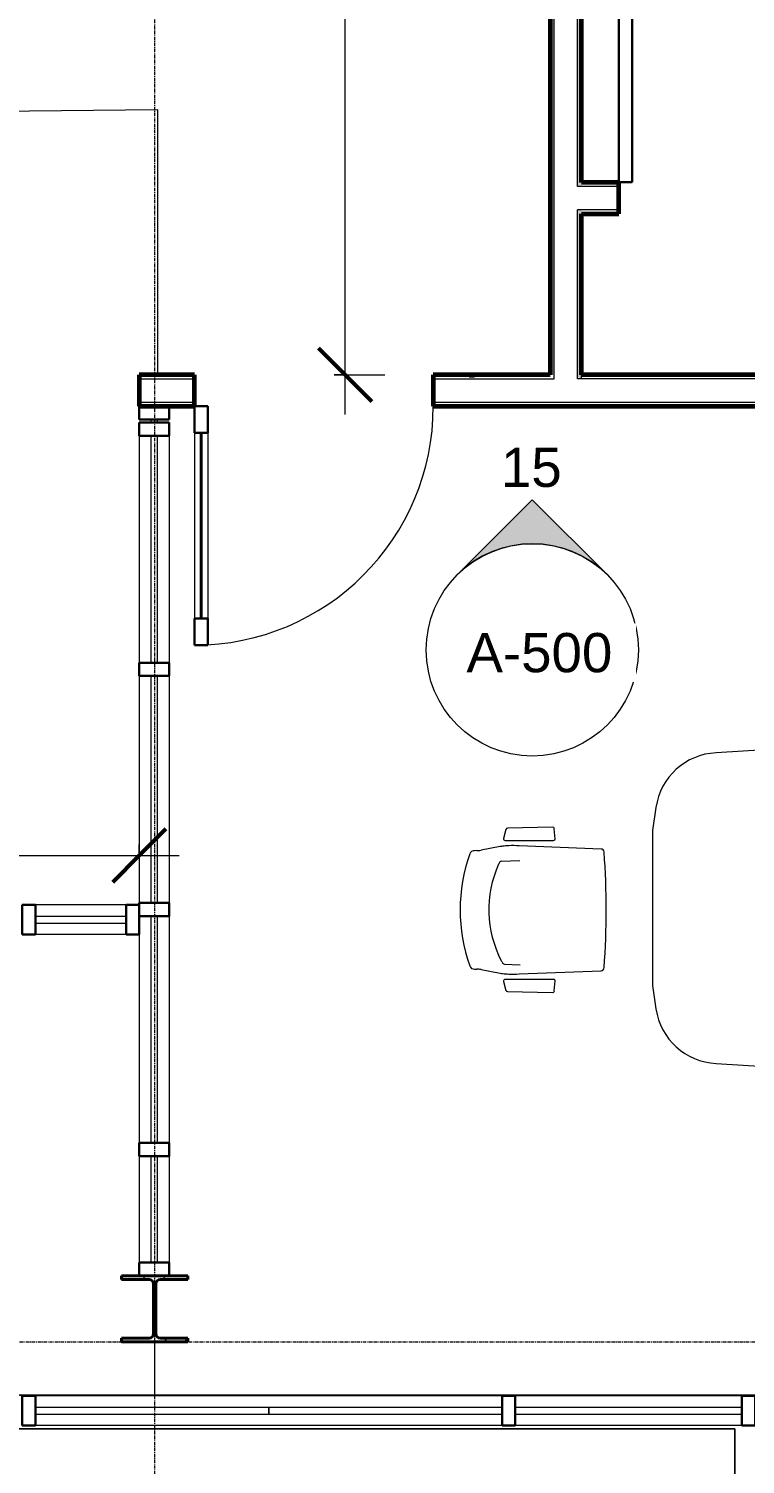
# Model space of a CAD drawing. Header units: inches. Extents: x 126 to 2219, y -1759 to -92.
# Drawn here: x 1781.9 to 1890, y -1536 to -1319.7 of the extents above; entities that cross this region are included whole.
import ezdxf

# ---------------------------------------------------------------- set-up
doc = ezdxf.new("R2010")
doc.units = ezdxf.units.IN
doc.header["$MEASUREMENT"] = 0
doc.linetypes.add('Grid Line 1_2_', pattern=[0.875, 0.5, -0.125, 0.125, -0.125])
for name, color, linetype, lineweight in [('A-ANNO-DIMS', 211, 'Continuous', 9), ('A-ANNO-DIMS-64', 211, 'Continuous', 9), ('A-AREA', 32, 'Continuous', 9), ('A-DOOR', 31, 'Continuous', 18), ('A-DOOR-GLAZ', 31, 'Continuous', 40), ('A-GLAZ-CURT', 52, 'Continuous', 9), ('A-GLAZ-CWMG', 51, 'Continuous', 9), ('A-WALL', 113, 'Continuous', 18), ('A-WALL-PATT', 111, 'Continuous', 60), ('C-TOPO', 7, 'Continuous', 9), ('G-ANNO-SYMB', 111, 'Continuous', 9), ('I-FURN', 30, 'Continuous', 9), ('I-WALL', 2, 'Continuous', 18), ('S-COLS', 52, 'Continuous', 9), ('S-GRID', 1, 'Continuous', 9)]:
    doc.layers.add(name, color=color, linetype=linetype, lineweight=lineweight)
doc.styles.add('Arial', font='arial.ttf', dxfattribs={"height": 5.901198})
doc.dimstyles.new('Linear_-_3_32__Arial', dxfattribs={"dimscale": 12, "dimtxt": 6, "dimasz": 0.666667, "dimexe": 0.5, "dimexo": 0.333333, "dimgap": 0.333333, "dimtad": 1, "dimdec": 0, "dimzin": 1, "dimdsep": 46, "dimlunit": 4, "dimtxsty": 'Arial', "dimblk1": 'OBLIQUE', "dimblk2": 'OBLIQUE', "dimsah": 1, "dimcen": 0.09, "dimdle": 0.5, "dimazin": 0, "dimtfac": 1, "dimtdec": 4, "dimtix": 1, "dimtmove": 0, "dimatfit": 3, "dimfxl": 1, "dimtvp": 1, "dimfrac": 2, "dimtolj": 1, "dimtzin": 0, "dimarcsym": 2})
doc.dimstyles.new('Linear_-_3_32__Arial_2', dxfattribs={"dimscale": 12, "dimtxt": 6, "dimasz": 0.666667, "dimexe": 0.5, "dimexo": 0.333333, "dimgap": 0.333333, "dimtad": 1, "dimdec": 0, "dimzin": 1, "dimdsep": 46, "dimlunit": 4, "dimtxsty": 'Arial', "dimblk1": 'OBLIQUE', "dimblk2": 'OBLIQUE', "dimsah": 1, "dimcen": 0.09, "dimdle": 0.5, "dimazin": 0, "dimtfac": 1, "dimtdec": 4, "dimtix": 1, "dimtmove": 0, "dimatfit": 3, "dimfxl": 1, "dimtvp": 1, "dimfrac": 2, "dimtolj": 1, "dimtzin": 0, "dimarcsym": 2})
pattern_1 = [(0, (0, 0), (20.48, 5.12), [0.845, -14.515, 0.845, -14.515, -81.92]), (0, (0, 0), (20.48, 5.12), [-30.72, 0.845, -29.875, 0.845, -14.515, -35.84]), (0, (0, 0), (20.48, 5.12), [-76.8, 0.845, -9.395, 0.845, -24.755]), (120, (7.68, 2.56), (-14.67405, 15.1762), [0.845, -14.515, 0.845, -14.515, -81.92]), (120, (7.68, 2.56), (-14.67405, 15.1762), [-30.72, 0.845, -29.875, 0.845, -14.515, -35.84]), (120, (7.68, 2.56), (-14.67405, 15.1762), [-76.8, 0.845, -9.395, 0.845, -24.755]), (240, (10.24, 12.8), (-5.80595, -20.2962), [0.845, -14.515, 0.845, -14.515, -81.92]), (240, (10.24, 12.8), (-5.80595, -20.2962), [-30.72, 0.845, -29.875, 0.845, -14.515, -35.84]), (240, (10.24, 12.8), (-5.80595, -20.2962), [-76.8, 0.845, -9.395, 0.845, -24.755])]

# ---------------------------------------------------------------- blocks, each defined once
blk = doc.blocks.new('System Panel - Exterior Glazing-436193-Floor Plan - Office Annex')
at = {"layer": 'A-GLAZ-CURT', "color": 10, "lineweight": 18}
for p, q in [((17.59375, 1.25), (-17.59375, 1.25)), ((-17.59375, 1.25), (-17.59375, 0.25)), ((-17.59375, 0.25), (17.59375, 0.25)), ((17.59375, 0.25), (17.59375, 1.25))]:
    blk.add_line(p, q, dxfattribs=at)
at = {"layer": 'A-GLAZ-CURT', "color": 130}
for p, q in [((-17.59375, 0.25), (-17.59375, 1.25)), ((17.59375, 1.25), (17.59375, 0.25))]:
    blk.add_line(p, q, dxfattribs=at)
at = {"layer": 'A-GLAZ-CURT', "color": 254}
for p, q in [((17.59375, 1.25), (-17.59375, 1.25)), ((-17.59375, 0.25), (17.59375, 0.25))]:
    blk.add_line(p, q, dxfattribs=at)
blk = doc.blocks.new('System Panel - Exterior Glazing-V26-Floor Plan - Office Annex')
at = {"layer": 'A-GLAZ-CURT', "color": 10, "lineweight": 18}
for p, q in [((17.09375, 1.25), (-17.09375, 1.25)), ((-17.09375, 1.25), (-17.09375, 0.25)), ((-17.09375, 0.25), (17.09375, 0.25)), ((17.09375, 0.25), (17.09375, 1.25))]:
    blk.add_line(p, q, dxfattribs=at)
at = {"layer": 'A-GLAZ-CURT', "color": 130}
for p, q in [((-17.09375, 0.25), (-17.09375, 1.25)), ((17.09375, 1.25), (17.09375, 0.25))]:
    blk.add_line(p, q, dxfattribs=at)
at = {"layer": 'A-GLAZ-CURT', "color": 254}
for p, q in [((17.09375, 1.25), (-17.09375, 1.25)), ((-17.09375, 0.25), (17.09375, 0.25))]:
    blk.add_line(p, q, dxfattribs=at)
blk = doc.blocks.new('Rectangular Mullion - Exterior 2_ x 4_5_-430004-Floor Plan - Office Annex')
at = {"layer": 'A-GLAZ-CWMG', "color": 7}
for p, q in [((1818.12, -1525.71), (1782.94, -1525.71)), ((1818.12, -1530.21), (1782.94, -1530.21))]:
    blk.add_line(p, q, dxfattribs=at)
blk = doc.blocks.new('Rectangular Mullion - Exterior 2_ x 4_5_-430005-Floor Plan - Office Annex')
at = {"layer": 'A-GLAZ-CWMG', "color": 7}
for p, q in [((1853.31, -1525.71), (1818.12, -1525.71)), ((1853.31, -1530.21), (1818.12, -1530.21))]:
    blk.add_line(p, q, dxfattribs=at)
blk = doc.blocks.new('Rectangular Mullion - Exterior 2_ x 4_5_-V28-Floor Plan - Office Annex')
at = {"layer": 'A-GLAZ-CWMG', "color": 7}
for p, q in [((1889.5, -1525.71), (1855.31, -1525.71)), ((1889.5, -1530.21), (1855.31, -1530.21))]:
    blk.add_line(p, q, dxfattribs=at)
blk = doc.blocks.new('Rectangular Mullion - Exterior 2_ x 4_5_-V31-Floor Plan - Office Annex')
at = {"layer": 'A-GLAZ-CWMG', "color": 50, "lineweight": 30}
for p, q in [((-1, 1.5), (1, 1.5)), ((-1, -3), (-1, 1.5)), ((1, 1.5), (1, -3)), ((1, -3), (-1, -3))]:
    blk.add_line(p, q, dxfattribs=at)
blk = doc.blocks.new('Open Source Metal Building_Exterior_rvt-1-Floor Plan - Office Annex')
at = {"layer": 'S-COLS'}
h = blk.add_hatch(dxfattribs=at)
h.set_pattern_fill('FP_4', color=256, style=0, pattern_type=2)
h.set_pattern_definition([(45, (0, 0), (-6.335677, 6.335677), []), (45, (0, 9.6), (-6.335677, 6.335677), [])])
h.paths.add_polyline_path([(1795.94, -1517.59), (1805.94, -1517.59), (1805.94, -1517.03), (1801.8, -1517.03), (1801.31, -1516.82), (1801.11, -1516.34), (1801.11, -1508.86), (1801.31, -1508.37), (1801.8, -1508.16), (1805.94, -1508.16), (1805.94, -1507.61), (1795.94, -1507.61), (1795.94, -1508.16), (1800.08, -1508.16), (1800.56, -1508.37), (1800.77, -1508.86), (1800.77, -1516.34), (1800.56, -1516.82), (1800.08, -1517.03), (1795.94, -1517.03)], flags=0)
at = {"layer": 'C-TOPO'}
for p, q in [((2042.31, -1525.59), (1709.69, -1525.59)), ((1706.91, -1530.71), (1888.44, -1530.71)), ((1888.44, -1530.71), (1706.91, -1530.71)), ((1888.44, -1530.71), (1888.44, -1710.71)), ((1888.44, -1710.71), (1888.44, -1530.71))]:
    blk.add_line(p, q, dxfattribs=at)
at = {"layer": 'S-COLS', "color": 90, "lineweight": 40}
for p, q in [((1805.94, -1507.61), (1795.94, -1507.61)), ((1795.94, -1507.61), (1795.94, -1508.16)), ((1805.94, -1508.16), (1805.94, -1507.61)), ((1795.94, -1508.16), (1800.08, -1508.16)), ((1800.77, -1508.86), (1800.77, -1516.34)), ((1801.11, -1516.34), (1801.11, -1508.86)), ((1801.8, -1508.16), (1805.94, -1508.16)), ((1800.08, -1517.03), (1795.94, -1517.03)), ((1795.94, -1517.03), (1795.94, -1517.59)), ((1795.94, -1517.59), (1805.94, -1517.59)), ((1805.94, -1517.03), (1801.8, -1517.03)), ((1805.94, -1517.59), (1805.94, -1517.03))]:
    blk.add_line(p, q, dxfattribs=at)
for centre, start, end in [((1800.08, -1508.86), 0, 90), ((1801.8, -1508.86), 90, 180), ((1800.08, -1516.34), 270, 0), ((1801.8, -1516.34), 180, 270)]:
    blk.add_arc(centre, 0.691, start, end, dxfattribs=at)
at = {"layer": 'S-GRID', "linetype": 'Grid Line 1_2_'}
for p, q in [((1800.94, -1631.19), (1800.94, -124.28)), ((329.05, -1517.59), (2105.65, -1517.59)), ((329.05, -1525.59), (2105.65, -1525.59))]:
    blk.add_line(p, q, dxfattribs=at)
at = {"color": 252, "lineweight": 9, "extrusion": (0, 0, -1), "rotation": 180}
for p in [(-1781.94, -1528.71), (-1854.31, -1528.71), (-1890.5, -1528.71)]:
    blk.add_blockref('Rectangular Mullion - Exterior 2_ x 4_5_-V31-Floor Plan - Office Annex', p, dxfattribs=at)
at = {"color": 252, "lineweight": 9}
for name, p in [('Rectangular Mullion - Exterior 2_ x 4_5_-430004-Floor Plan - Office Annex', (0, 0)), ('Rectangular Mullion - Exterior 2_ x 4_5_-430005-Floor Plan - Office Annex', (0, 0)), ('Rectangular Mullion - Exterior 2_ x 4_5_-V28-Floor Plan - Office Annex', (0, 0)), ('System Panel - Exterior Glazing-436193-Floor Plan - Office Annex', (1800.53, -1528.71)), ('System Panel - Exterior Glazing-436193-Floor Plan - Office Annex', (1835.72, -1528.71)), ('System Panel - Exterior Glazing-V26-Floor Plan - Office Annex', (1872.41, -1528.71))]:
    blk.add_blockref(name, p, dxfattribs=at)
blk = doc.blocks.new('Single-Glass 1 - 36_ x 84_-564710-Floor Plan - Office Annex')
at = {"layer": 'A-DOOR', "lineweight": 30}
for p, q in [((16, 34.375), (16, 38.375)), ((18, 38.375), (16, 38.375)), ((18, 34.375), (18, 38.375)), ((16, 34.375), (18, 34.375)), ((16, 6.375), (18, 6.375)), ((16, 2.375), (16, 6.375)), ((18, 2.375), (18, 6.375)), ((18, 2.375), (16, 2.375))]:
    blk.add_line(p, q, dxfattribs=at)
at = {"layer": 'A-DOOR', "lineweight": 9}
for p, q in [((16, 6.375), (16, 34.375)), ((18, 6.375), (18, 34.375))]:
    blk.add_line(p, q, dxfattribs=at)
blk.add_arc((18, 2.375), 36, 90, 180, dxfattribs=at)
at = {"layer": 'A-DOOR-GLAZ'}
blk.add_line((17, 34.375), (17, 6.375), dxfattribs=at)
blk = doc.blocks.new('Haworth_Chair_Very-Perforated Conference - Arms-307535-Floor Plan - Office Annex')
at = {"layer": 'I-FURN'}
for p, q in [((-8.99, 8.85), (-9.54, 5.95)), ((-8.92, 9.82), (-8.93, 9.49)), ((8.93, 9.49), (8.92, 9.82)), ((9.54, 5.95), (8.99, 8.85)), ((-12.31, 4.88), (-12.46, -1.93)), ((-10.78, 5.45), (-12.13, 5.09)), ((-10.47, -2.08), (-10.47, 5.24)), ((-8.18, 5.32), (-8.28, 2.93)), ((7.35, 5.81), (7.45, 3)), ((10.47, 5.24), (10.47, -2.08)), ((12.13, 5.09), (10.78, 5.45)), ((12.46, -1.93), (12.31, 4.88)), ((-9.66, 3.1), (-9.17, -9.25)), ((9.17, -9.25), (9.66, 3.1)), ((-12.22, -2.2), (-10.7, -2.33)), ((10.7, -2.33), (12.22, -2.2))]:
    blk.add_line(p, q, dxfattribs=at)
for centre, radius, start, end in [((0, -13.38), 25.38, 70.5697, 109.4303), ((-12.59, 9.53), 3.66, 349.3577, 359.4408), ((-8.2, 9.88), 0.726, 109.4303, 184.7942), ((8.2, 9.88), 0.726, 355.2058, 70.5697), ((12.59, 9.53), 3.66, 180.5592, 190.6423), ((0.03, -8.86), 16.55, 65.5881, 117.6868), ((-12.06, 4.84), 0.253, 104.9851, 170.6413), ((-10.72, 5.2), 0.251, 7.6853, 104.9851), ((14.88, 4.07), 24.56, 178.604, 182.266), ((-1.67, 4.48), 8, 171.9368, 178.604), ((-1.67, 4.48), 8, 169.3577, 171.9368), ((-7.9, 5.31), 0.279, 123.4733, 177.7139), ((-7.07, 4.46), 1.47, 115.5511, 132.4138), ((6.23, 4.53), 1.8, 56.5647, 69.3688), ((7.07, 5.79), 0.28, 3.4353, 56.5647), ((1.67, 4.48), 8, 8.0632, 10.6423), ((1.67, 4.48), 8, 1.396, 8.0632), ((-14.88, 4.07), 24.56, 357.734, 1.396), ((10.72, 5.2), 0.251, 75.0149, 172.3147), ((12.06, 4.84), 0.253, 9.3587, 75.0149), ((-12.2, -1.95), 0.26, 176.7236, 265.2764), ((-10.72, -2.08), 0.254, 274.8786, 0.0165), ((10.72, -2.08), 0.254, 179.9835, 265.1214), ((12.2, -1.95), 0.26, 274.7236, 3.2764), ((-8.7, -9.25), 0.465, 180, 270), ((0, 107.25), 117.28, 265.7439, 274.2561), ((8.7, -9.25), 0.465, 269.8585, 0)]:
    blk.add_arc(centre, radius, start, end, dxfattribs=at)
blk = doc.blocks.new('HermanMiller_TablesandFurniture_DT1DS_EverywhereOvalTable_3-ColumnBaseSpanner - Lam 30D 48W Double 3-Column Base Spanner-322406-Floor Plan - Office Annex')
at = {"layer": 'I-FURN'}
for p, q in [((-59.85, 26.66), (-68.02, 26.15)), ((24.48, 26.66), (-59.85, 26.66)), ((32.65, 26.15), (24.48, 26.66)), ((-77.09, 17.93), (-77.6, 14.44)), ((42.22, 14.44), (41.71, 17.93)), ((-77.6, 14.44), (-77.6, -8.94)), ((42.22, -8.94), (42.22, 14.44)), ((-77.6, -8.94), (-77.09, -12.43)), ((41.71, -12.43), (42.22, -8.94)), ((-68.02, -20.65), (-59.85, -21.16)), ((-59.85, -21.16), (24.48, -21.16)), ((24.48, -21.16), (32.65, -20.65))]:
    blk.add_line(p, q, dxfattribs=at)
for centre, start, end in [((-67.58, 16.55), 92.6318, 171.7296), ((32.21, 16.55), 8.2704, 87.3682), ((-67.58, -11.05), 188.2704, 267.3682), ((32.21, -11.05), 272.6318, 351.7296)]:
    blk.add_arc(centre, 9.61, start, end, dxfattribs=at)
blk = doc.blocks.new('System Panel - Exterior Glazing-696241-Floor Plan - Office Annex')
at = {"layer": 'A-GLAZ-CURT', "lineweight": 18}
for p, q in [((8, 1.25), (-8, 1.25)), ((-8, 1.25), (-8, 0.25)), ((-8, 0.25), (8, 0.25)), ((8, 0.25), (8, 1.25))]:
    blk.add_line(p, q, dxfattribs=at)
at = {"layer": 'A-GLAZ-CURT'}
for p, q in [((-8, 0.25), (-8, 1.25)), ((8, 1.25), (-8, 1.25)), ((-8, 0.25), (8, 0.25)), ((8, 1.25), (8, 0.25))]:
    blk.add_line(p, q, dxfattribs=at)
blk = doc.blocks.new('System Panel - Exterior Glazing-430016-Floor Plan - Office Annex')
at = {"layer": 'A-GLAZ-CURT', "lineweight": 18}
for p, q in [((17.09375, 1.25), (-17.09375, 1.25)), ((-17.09375, 1.25), (-17.09375, 0.25)), ((-17.09375, 0.25), (17.09375, 0.25)), ((17.09375, 0.25), (17.09375, 1.25))]:
    blk.add_line(p, q, dxfattribs=at)
at = {"layer": 'A-GLAZ-CURT'}
for p, q in [((-17.09375, 0.25), (-17.09375, 1.25)), ((17.09375, 1.25), (-17.09375, 1.25)), ((-17.09375, 0.25), (17.09375, 0.25)), ((17.09375, 1.25), (17.09375, 0.25))]:
    blk.add_line(p, q, dxfattribs=at)
blk = doc.blocks.new('System Panel - Exterior Glazing-696223-Floor Plan - Office Annex')
at = {"layer": 'A-GLAZ-CURT', "lineweight": 18}
for p, q in [((0.23, 1.25), (-0.23, 1.25)), ((-0.23, 1.25), (-0.23, 0.25)), ((-0.23, 0.25), (0.23, 0.25)), ((0.23, 0.25), (0.23, 1.25))]:
    blk.add_line(p, q, dxfattribs=at)
at = {"layer": 'A-GLAZ-CURT'}
for p, q in [((0.23, 1.25), (-0.23, 1.25)), ((-0.23, 0.25), (0.23, 0.25))]:
    blk.add_line(p, q, dxfattribs=at)
blk = doc.blocks.new('Rectangular Mullion - Exterior 2_ x 4_5_-696238-Floor Plan - Office Annex')
at = {"layer": 'A-GLAZ-CWMG'}
for p, q in [((1798.62, -1489.61), (1798.62, -1505.61)), ((1803.12, -1489.61), (1803.12, -1505.61))]:
    blk.add_line(p, q, dxfattribs=at)
blk = doc.blocks.new('Rectangular Mullion - Exterior 2_ x 4_5_-435970-Floor Plan - Office Annex')
at = {"layer": 'A-GLAZ-CWMG'}
for p, q in [((1798.62, -1381.04), (1798.62, -1415.23)), ((1803.12, -1381.04), (1803.12, -1415.23))]:
    blk.add_line(p, q, dxfattribs=at)
blk = doc.blocks.new('Rectangular Mullion - Exterior 2_ x 4_5_-430060-Floor Plan - Office Annex')
at = {"layer": 'A-GLAZ-CWMG', "lineweight": 30}
for p, q in [((-2, 1.5), (0, 1.5)), ((-2, -3), (-2, 1.5)), ((0, 1.5), (0, -3)), ((0, -3), (-2, -3))]:
    blk.add_line(p, q, dxfattribs=at)
blk = doc.blocks.new('Rectangular Mullion - Exterior 2_ x 4_5_-430056-Floor Plan - Office Annex')
at = {"layer": 'A-GLAZ-CWMG', "lineweight": 30}
for p, q in [((-1, 1.5), (1, 1.5)), ((-1, -3), (-1, 1.5)), ((1, 1.5), (1, -3)), ((1, -3), (-1, -3))]:
    blk.add_line(p, q, dxfattribs=at)
blk = doc.blocks.new('Rectangular Mullion - Exterior 2_ x 4_5_-430069-Floor Plan - Office Annex')
at = {"layer": 'A-GLAZ-CWMG', "lineweight": 30}
for p, q in [((0, 1.5), (-2, 1.5)), ((-2, 1.5), (-2, -3)), ((0, -3), (0, 1.5)), ((-2, -3), (0, -3))]:
    blk.add_line(p, q, dxfattribs=at)
blk = doc.blocks.new('Rectangular Mullion - Exterior 2_ x 4_5_-430019-Floor Plan - Office Annex')
at = {"layer": 'A-GLAZ-CWMG', "lineweight": 30}
for p, q in [((-2, 1.5), (0, 1.5)), ((-2, -3), (-2, 1.5)), ((0, 1.5), (0, -3)), ((0, -3), (-2, -3))]:
    blk.add_line(p, q, dxfattribs=at)
blk = doc.blocks.new('System Panel - Exterior Glazing-696174-Floor Plan - Office Annex')
at = {"layer": 'A-GLAZ-CURT', "lineweight": 18}
for p, q in [((6.84375, 1.25), (-6.84375, 1.25)), ((-6.84375, 1.25), (-6.84375, 0.25)), ((-6.84375, 0.25), (6.84375, 0.25)), ((6.84375, 0.25), (6.84375, 1.25))]:
    blk.add_line(p, q, dxfattribs=at)
at = {"layer": 'A-GLAZ-CURT'}
for p, q in [((-6.84375, 0.25), (-6.84375, 1.25)), ((6.84375, 1.25), (-6.84375, 1.25)), ((-6.84375, 0.25), (6.84375, 0.25)), ((6.84375, 1.25), (6.84375, 0.25))]:
    blk.add_line(p, q, dxfattribs=at)
blk = doc.blocks.new('Rectangular Mullion - Exterior 2_ x 4_5_-696172-Floor Plan - Office Annex')
at = {"layer": 'A-GLAZ-CWMG'}
for p, q in [((1796.62, -1451.71), (1782.94, -1451.71)), ((1796.62, -1456.21), (1782.94, -1456.21))]:
    blk.add_line(p, q, dxfattribs=at)
blk = doc.blocks.new('Rectangular Mullion - Exterior 2_ x 4_5_-430008-Floor Plan - Office Annex')
at = {"layer": 'A-GLAZ-CWMG', "lineweight": 30}
for p, q in [((-1, 1.5), (1, 1.5)), ((-1, -3), (-1, 1.5)), ((1, 1.5), (1, -3)), ((1, -3), (-1, -3))]:
    blk.add_line(p, q, dxfattribs=at)
blk = doc.blocks.new('Double-Flush - 68_ x 84_-701889-Floor Plan - Office Annex')
at = {"layer": 'A-DOOR', "lineweight": 30}
for p, q in [((-34, 36.38), (-32, 36.38)), ((-34, 2.38), (-34, 36.38)), ((-32, 2.38), (-32, 36.38)), ((32, 2.38), (32, 36.32)), ((34, 2.38), (34, 36.38)), ((-34, 2.38), (-32, 2.38)), ((34, 2.38), (32, 2.38))]:
    blk.add_line(p, q, dxfattribs=at)
at = {"layer": 'A-DOOR', "lineweight": 9}
for centre, start, end in [((-34, 2.38), 0, 90), ((34, 2.38), 90, 180)]:
    blk.add_arc(centre, 34, start, end, dxfattribs=at)
blk = doc.blocks.new('Rectangular Mullion - Exterior 2_ x 4_5_-V53-Floor Plan - Office Annex')
at = {"layer": 'A-GLAZ-CWMG'}
for p, q in [((1803.12, -1453.42), (1803.12, -1487.61)), ((1798.62, -1456.21), (1798.62, -1487.61))]:
    blk.add_line(p, q, dxfattribs=at)
blk = doc.blocks.new('DIMBLOCK6-Floor Plan - Office Annex')
at = {"layer": 'A-ANNO-DIMS-64'}
for p, q in [((1707.31, -1447.71), (1707.31, -1438.29)), ((1798.62, -1442.63), (1798.62, -1450.29)), ((1798.62, -1444.29), (1798.62, -1442.63)), ((1707.31, -1444.29), (1804.62, -1444.29)), ((1707.31, -1444.29), (1707.31, -1447.71))]:
    blk.add_line(p, q, dxfattribs=at)
at = {"layer": 'A-ANNO-DIMS-64', "lineweight": 50}
for p, q in [((1707.31, -1444.29), (1711.31, -1440.29)), ((1798.62, -1444.29), (1802.62, -1440.29)), ((1707.31, -1444.29), (1703.31, -1448.29)), ((1798.62, -1444.29), (1794.62, -1448.29))]:
    blk.add_line(p, q, dxfattribs=at)
at = {"layer": 'A-ANNO-DIMS-64', "color": 0, "insert": (1742.49, -1432.63), "char_height": 5.901, "width": 25.1446, "attachment_point": 1, "line_spacing_factor": 0.938532, "style": 'Arial'}
blk.add_mtext('7\' - 7"', dxfattribs=at)
blk = doc.blocks.new('_Oblique')
at = {"color": 0, "linetype": 'ByBlock', "lineweight": -2}
blk.add_line((-0.5, -0.5), (0.5, 0.5), dxfattribs=at)
blk = doc.blocks.new('DIMBLOCK24-Floor Plan - Office Annex')
at = {"layer": 'A-ANNO-DIMS-64', "lineweight": 50}
for p, q in [((1829.66, -1174.16), (1825.66, -1170.16)), ((1829.66, -1174.16), (1833.66, -1178.16)), ((1829.66, -1371.84), (1825.66, -1367.84)), ((1829.66, -1371.84), (1833.66, -1375.84))]:
    blk.add_line(p, q, dxfattribs=at)
at = {"layer": 'A-ANNO-DIMS-64'}
for p, q in [((1806.44, -1174.16), (1835.66, -1174.16)), ((1829.66, -1174.16), (1806.44, -1174.16)), ((1829.66, -1377.84), (1829.66, -1174.16)), ((1828.01, -1371.84), (1835.66, -1371.84)), ((1829.66, -1371.84), (1828.01, -1371.84))]:
    blk.add_line(p, q, dxfattribs=at)
at = {"layer": 'A-ANNO-DIMS-64', "color": 0, "insert": (1818.01, -1285.74), "char_height": 5.901, "width": 30.5723, "attachment_point": 1, "rotation": 90, "line_spacing_factor": 0.938532, "style": 'Arial'}
blk.add_mtext('16\' - 6"', dxfattribs=at)
blk = doc.blocks.new('Elevation - Filled Arrow-152140-Floor Plan - Office Annex')
at = {"layer": 'G-ANNO-SYMB'}
blk.add_circle((0, 0), 0.25, dxfattribs=at)
blk = doc.blocks.new('Elevation - Filled Arrow-151867-Floor Plan - Office Annex')
at = {"layer": 'G-ANNO-SYMB'}
h = blk.add_hatch(color=256, dxfattribs=at)
edge = h.paths.add_edge_path(flags=0)
edge.add_line((0, 0.3536), (0.1768, 0.1768))
edge.add_arc((0, 0), 0.25, 45, 135)
edge.add_line((-0.1768, 0.1768), (0, 0.3536))
for p, q in [((0, 0.3536), (-0.1768, 0.1768)), ((0, 0.3536), (-0.1768, 0.1768)), ((0.1768, 0.1768), (0, 0.3536)), ((0.1768, 0.1768), (0, 0.3536))]:
    blk.add_line(p, q, dxfattribs=at)
blk.add_arc((0, 0), 0.25, 45, 135, dxfattribs=at)

msp = doc.modelspace()

# ---------------------------------------------------------------- hatches: boundary and pattern name
at = {"layer": 'A-WALL-PATT', "lineweight": 9}
h = msp.add_hatch(dxfattribs=at)
h.set_pattern_fill('FP_1', color=256, style=0, pattern_type=2)
h.set_pattern_definition(pattern_1)
h.paths.add_polyline_path([(1861.19, -1371.84), (1861.19, -1148.21), (1860.56, -1148.21), (1860.56, -1371.84)], flags=0)
h.paths.add_polyline_path([(1861.19, -1112.21), (1861.19, -1102.84), (1860.56, -1102.84), (1860.56, -1112.21)], flags=0)
h.paths.add_polyline_path([(1861.19, -939.59), (1861.19, -929.21), (1860.56, -929.21), (1860.56, -939.59)], flags=0)
h.paths.add_polyline_path([(1861.19, -893.21), (1861.19, -800.04), (1860.56, -800.04), (1860.56, -893.21)], flags=0)
h = msp.add_hatch(dxfattribs=at)
h.set_pattern_fill('FP_1', color=256, style=0, pattern_type=2)
h.set_pattern_definition(pattern_1)
h.paths.add_polyline_path([(1865.31, -1372.46), (1865.31, -1346.96), (1864.69, -1346.96), (1864.69, -1372.46)], flags=0)
h.paths.add_polyline_path([(1865.31, -1343.46), (1865.31, -1148.21), (1864.69, -1148.21), (1864.69, -1343.46)], flags=0)
h.paths.add_polyline_path([(1865.31, -1112.21), (1865.31, -1106.96), (1864.69, -1106.96), (1864.69, -1112.21)], flags=0)
h.paths.add_polyline_path([(1865.31, -939.59), (1865.31, -938.96), (1864.69, -938.96), (1864.69, -939.59)], flags=0)
h.paths.add_polyline_path([(1864.69, -935.46), (1865.31, -935.46), (1865.31, -929.21), (1864.69, -929.21)], flags=0)
h.paths.add_polyline_path([(1864.69, -893.21), (1865.31, -893.21), (1865.31, -799.41), (1864.69, -799.41), (1864.69, -845.96)], flags=0)
h = msp.add_hatch(dxfattribs=at)
h.set_pattern_fill('FP_1', color=256, style=0, pattern_type=2)
h.set_pattern_definition(pattern_1)
h.paths.add_polyline_path([(2034.31, -1343.46), (2034.31, -1342.84), (1938.94, -1342.84), (1938.94, -1343.46), (2014.81, -1343.46)], flags=0)
h.paths.add_polyline_path([(1870.94, -1343.46), (1870.94, -1342.84), (1865.31, -1342.84), (1865.31, -1343.46)], flags=0)
h = msp.add_hatch(dxfattribs=at)
h.set_pattern_fill('FP_1', color=256, style=0, pattern_type=2)
h.set_pattern_definition(pattern_1)
h.paths.add_polyline_path([(2034.31, -1347.59), (2034.31, -1346.96), (1948.69, -1346.96), (1948.69, -1347.59), (2014.81, -1347.59)], flags=0)
h.paths.add_polyline_path([(1944.56, -1347.59), (1944.56, -1346.96), (1938.94, -1346.96), (1938.94, -1347.59)], flags=0)
h.paths.add_polyline_path([(1870.94, -1347.59), (1870.94, -1346.96), (1865.31, -1346.96), (1865.31, -1347.59)], flags=0)
h = msp.add_hatch(dxfattribs=at)
h.set_pattern_fill('FP_1', color=256, style=0, pattern_type=2)
h.set_pattern_definition(pattern_1)
h.paths.add_polyline_path([(1917.14, -1372.46), (1944.56, -1372.46), (1944.56, -1371.84), (1865.31, -1371.84), (1865.31, -1372.46), (1884.58, -1372.46)], flags=0)
h.paths.add_polyline_path([(1806.94, -1372.46), (1806.94, -1371.84), (1798.62, -1371.84), (1798.62, -1372.46)], flags=0)
h.paths.add_polyline_path([(1842.94, -1372.46), (1861.19, -1372.46), (1861.19, -1371.84), (1842.94, -1371.84)], flags=0)
h = msp.add_hatch(dxfattribs=at)
h.set_pattern_fill('FP_1', color=256, style=0, pattern_type=2)
h.set_pattern_definition(pattern_1)
h.paths.add_polyline_path([(1944.56, -1376.59), (1948.69, -1376.59), (1948.69, -1375.96), (1842.94, -1375.96), (1842.94, -1376.59), (1917.14, -1376.59)], flags=0)
h.paths.add_polyline_path([(1798.62, -1376.59), (1806.94, -1376.59), (1806.94, -1375.96), (1798.62, -1375.96)], flags=0)

# ---------------------------------------------------------------- linework, layer by layer
at = {"layer": 'A-AREA'}
for p, q in [((1589.9, -1334.34), (1801.37, -1331.84)), ((1801.37, -1331.84), (1801.37, -1371.84)), ((1800.94, -1525.71), (1800.94, -1517.59))]:
    msp.add_line(p, q, dxfattribs=at)
at = {"layer": 'A-WALL'}
for p, q in [((1861.19, -1372.46), (1861.19, -1148.21)), ((1864.69, -1343.46), (1864.69, -1148.21)), ((1870.94, -1343.46), (1864.69, -1343.46)), ((1864.69, -1372.46), (1864.69, -1346.96)), ((1870.94, -1346.96), (1864.69, -1346.96)), ((1798.62, -1372.46), (1806.94, -1372.46)), ((1842.94, -1372.46), (1861.19, -1372.46)), ((1945.19, -1372.46), (1864.69, -1372.46)), ((1865.31, -1372.46), (1865.31, -1371.84)), ((1798.62, -1375.96), (1806.94, -1375.96)), ((1842.94, -1375.96), (1948.69, -1375.96))]:
    msp.add_line(p, q, dxfattribs=at)
at = {"layer": 'I-WALL', "lineweight": 60}
for p, q in [((1860.56, -1148.21), (1860.56, -1371.84)), ((1865.31, -1342.84), (1865.31, -1148.21)), ((1870.94, -1342.84), (1865.31, -1342.84)), ((1870.94, -1347.59), (1870.94, -1342.84)), ((1865.31, -1371.84), (1865.31, -1347.59)), ((1865.31, -1347.59), (1870.94, -1347.59)), ((1806.94, -1371.84), (1798.62, -1371.84)), ((1798.62, -1371.84), (1798.62, -1376.59)), ((1806.94, -1376.59), (1806.94, -1371.84)), ((1860.56, -1371.84), (1842.94, -1371.84)), ((1842.94, -1371.84), (1842.94, -1376.59)), ((1944.56, -1371.84), (1865.31, -1371.84)), ((1798.62, -1376.59), (1806.94, -1376.59)), ((1842.94, -1376.59), (1949.31, -1376.59))]:
    msp.add_line(p, q, dxfattribs=at)

# ---------------------------------------------------------------- block references
at = {"layer": 'A-DOOR'}
msp.add_blockref('Double-Flush - 68_ x 84_-701889-Floor Plan - Office Annex', (1904.94, -1345.21), dxfattribs=at)
at = {"layer": 'A-DOOR', "rotation": 180}
msp.add_blockref('Single-Glass 1 - 36_ x 84_-564710-Floor Plan - Office Annex', (1824.94, -1374.21), dxfattribs=at)
at = {"layer": 'A-GLAZ-CURT', "rotation": 90}
for name, p in [('System Panel - Exterior Glazing-696223-Floor Plan - Office Annex', (1801.62, -1378.81)), ('System Panel - Exterior Glazing-430016-Floor Plan - Office Annex', (1801.62, -1398.14)), ('System Panel - Exterior Glazing-430016-Floor Plan - Office Annex', (1801.62, -1434.32)), ('System Panel - Exterior Glazing-430016-Floor Plan - Office Annex', (1801.62, -1470.51)), ('System Panel - Exterior Glazing-696241-Floor Plan - Office Annex', (1801.62, -1497.61))]:
    msp.add_blockref(name, p, dxfattribs=at)
at = {"layer": 'A-GLAZ-CURT'}
msp.add_blockref('System Panel - Exterior Glazing-696174-Floor Plan - Office Annex', (1789.78, -1454.71), dxfattribs=at)
at = {"layer": 'A-GLAZ-CWMG', "extrusion": (0, 0, -1)}
for name, p, rotation in [('Rectangular Mullion - Exterior 2_ x 4_5_-430060-Floor Plan - Office Annex', (-1801.62, -1376.59), 90), ('Rectangular Mullion - Exterior 2_ x 4_5_-430056-Floor Plan - Office Annex', (-1801.62, -1380.04), 90), ('Rectangular Mullion - Exterior 2_ x 4_5_-430056-Floor Plan - Office Annex', (-1801.62, -1416.23), 90), ('Rectangular Mullion - Exterior 2_ x 4_5_-430056-Floor Plan - Office Annex', (-1801.62, -1452.42), 90), ('Rectangular Mullion - Exterior 2_ x 4_5_-430008-Floor Plan - Office Annex', (-1781.94, -1454.71), 180), ('Rectangular Mullion - Exterior 2_ x 4_5_-430019-Floor Plan - Office Annex', (-1798.62, -1454.71), 180), ('Rectangular Mullion - Exterior 2_ x 4_5_-430056-Floor Plan - Office Annex', (-1801.62, -1488.61), 90)]:
    msp.add_blockref(name, p, dxfattribs=dict(at, rotation=rotation))
at = {"layer": 'A-GLAZ-CWMG'}
for name, p in [('Rectangular Mullion - Exterior 2_ x 4_5_-435970-Floor Plan - Office Annex', (0, 0)), ('Rectangular Mullion - Exterior 2_ x 4_5_-435970-Floor Plan - Office Annex', (0, -36.19)), ('Rectangular Mullion - Exterior 2_ x 4_5_-696172-Floor Plan - Office Annex', (0, 0)), ('Rectangular Mullion - Exterior 2_ x 4_5_-V53-Floor Plan - Office Annex', (0, 0)), ('Rectangular Mullion - Exterior 2_ x 4_5_-696238-Floor Plan - Office Annex', (0, 0))]:
    msp.add_blockref(name, p, dxfattribs=at)
at = {"layer": 'A-GLAZ-CWMG', "rotation": 270}
msp.add_blockref('Rectangular Mullion - Exterior 2_ x 4_5_-430069-Floor Plan - Office Annex', (1801.62, -1507.61), dxfattribs=at)
at = {"layer": 'G-ANNO-SYMB', "xscale": 63.99999999999997, "yscale": 63.99999999999997, "zscale": 63.99999999999997}
for name in ['Elevation - Filled Arrow-151867-Floor Plan - Office Annex', 'Elevation - Filled Arrow-152140-Floor Plan - Office Annex']:
    msp.add_blockref(name, (1857.88, -1413.3), dxfattribs=at)
at = {"layer": 'I-FURN'}
msp.add_blockref('HermanMiller_TablesandFurniture_DT1DS_EverywhereOvalTable_3-ColumnBaseSpanner - Lam 30D 48W Double 3-Column Base Spanner-322406-Floor Plan - Office Annex', (1953.62, -1454.96), dxfattribs=at)
at = {"layer": 'I-FURN', "rotation": 89.99999999999993}
msp.add_blockref('Haworth_Chair_Very-Perforated Conference - Arms-307535-Floor Plan - Office Annex', (1859, -1452.48), dxfattribs=at)

# ---------------------------------------------------------------- dimensions: what is measured, and where the dimension line sits
at = {"layer": 'A-ANNO-DIMS'}
dim = msp.add_linear_dim(base=(1829.66, -1174.16), p1=(1824.01, -1371.84), p2=(1802.44, -1174.16), angle=90, dimstyle='Linear_-_3_32__Arial', override={"dimpost": '<>', "dimfxl": 198.844636}, dxfattribs=at)
dim.commit()
dim.dimension.update_dxf_attribs({"geometry": 'DIMBLOCK24-Floor Plan - Office Annex', "text_midpoint": (1822.65, -1273)})
dim = msp.add_linear_dim(base=(1798.62, -1444.29), p1=(1707.31, -1451.71), p2=(1798.62, -1438.63), dimstyle='Linear_-_3_32__Arial_2', override={"dimpost": '<>', "dimfxl": 92.244904}, dxfattribs=at)
dim.commit()
dim.dimension.update_dxf_attribs({"geometry": 'DIMBLOCK6-Floor Plan - Office Annex', "text_midpoint": (1752.97, -1437.33)})

# ---------------------------------------------------------------- next in the draw order: texts
at = {"layer": 'G-ANNO-SYMB', "char_height": 5.901, "attachment_point": 2, "line_spacing_factor": 0.938532, "style": 'Arial', "bg_fill": 3, "box_fill_scale": 1.25, "bg_fill_color": 0, "bg_fill_transparency": 0}
for s, insert, width in [('15', (1857.73, -1382.84), 10.944), ('A-500', (1858.95, -1410.76), 26.208)]:
    msp.add_mtext(s, dxfattribs=dict(at, insert=insert, width=width))

# ---------------------------------------------------------------- next in the draw order: block references
at = {"lineweight": 5}
msp.add_blockref('Open Source Metal Building_Exterior_rvt-1-Floor Plan - Office Annex', (0, 0), dxfattribs=at)

doc.saveas('drawing.dxf')
